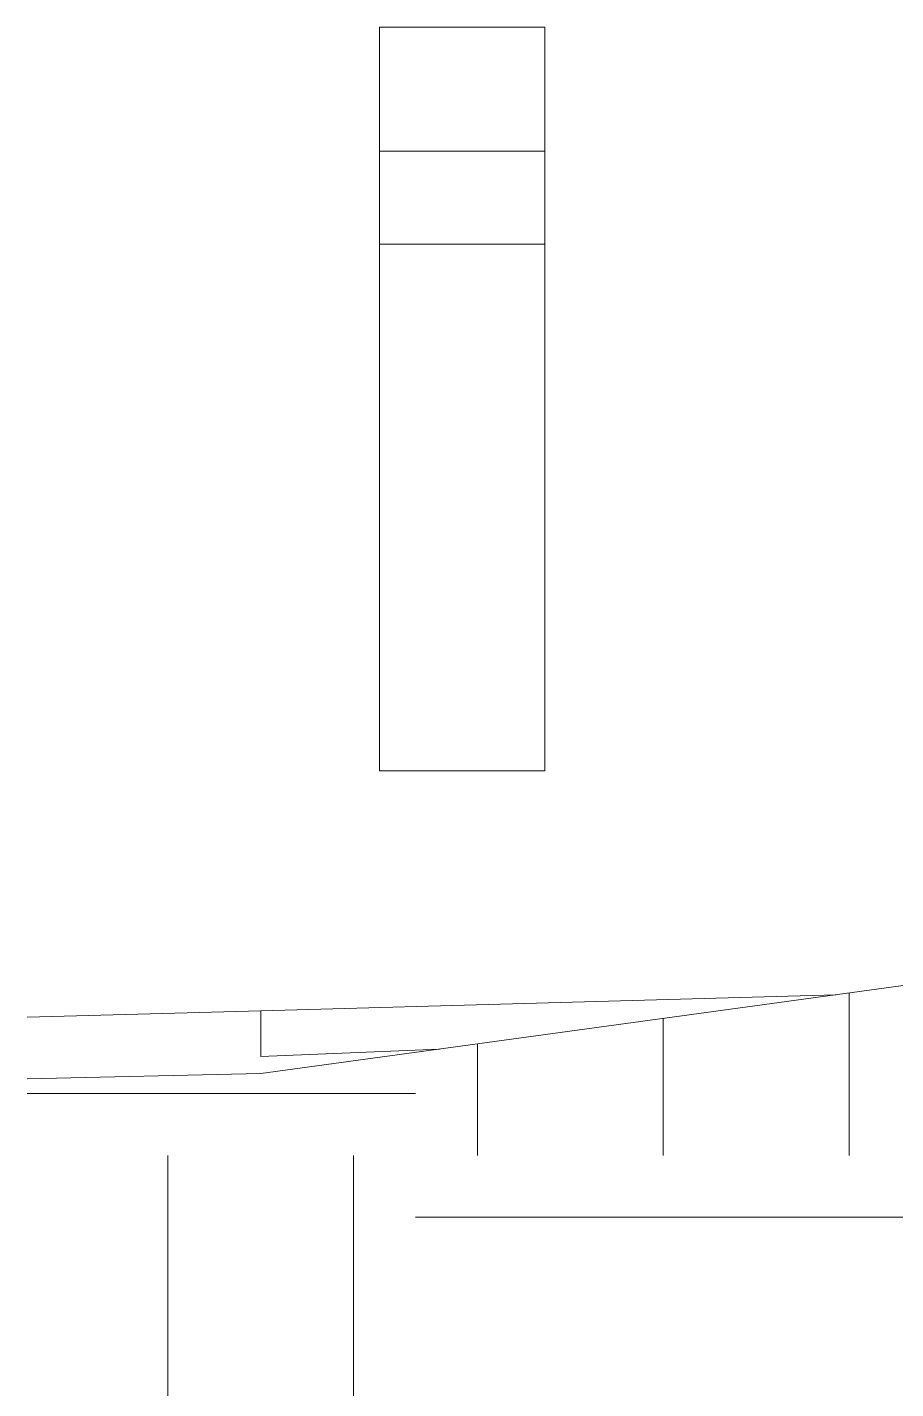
# Model space of a CAD drawing. Header units: inches. Extents: x -4168 to 1483, y -300 to 637.
# Drawn here: x -1215.6 to -1173.5, y -59.6 to 6.3 of the extents above; entities that cross this region are included whole.
import ezdxf

# ---------------------------------------------------------------- set-up
doc = ezdxf.new("R2010")
doc.units = ezdxf.units.IN
doc.header["$MEASUREMENT"] = 0
for name, color, linetype, lineweight in [('0-5', 10, 'Continuous', 5), ('C-TOPO', 7, 'Continuous', 9), ('C-TOPO-1', 55, 'Continuous', 9), ('C-TOPO-2', 45, 'Continuous', 9), ('E-LITE-EQPM-1', 55, 'Continuous', 9)]:
    doc.layers.add(name, color=color, linetype=linetype, lineweight=lineweight)
pattern_1 = [(0, (-10964.796, 146.633), (24, 24), [24, -24]), (0, (-10964.796, 155.633), (24, 24), [24, -24]), (0, (-10964.796, 164.633), (24, 24), [24, -24]), (90, (-10961.796, 167.633), (-24, 24), [24, -24]), (90, (-10952.796, 167.633), (-24, 24), [24, -24]), (90, (-10943.796, 167.633), (-24, 24), [24, -24])]

# ---------------------------------------------------------------- blocks, each defined once
blk = doc.blocks.new('CTR  - Topography_rvt-2-BUILDING SECTION - EAST_WEST AT RAMP - LOOKING SOUTH')
at = {"layer": 'C-TOPO-2'}
h = blk.add_hatch(dxfattribs=at)
h.set_pattern_fill('FP_27', color=256, style=0, pattern_type=2)
h.set_pattern_definition(pattern_1)
h.paths.add_polyline_path([(-12268.834, -238.736), (-12090.189, -238.736), (-12090.189, -182), (-12097.189, -182), (-12097.189, -180), (-12105.689, -180), (-12105.689, -168), (-12101.101, -161.447), (-12095.131, -158), (-12090.189, -158), (-12090.189, -22.218), (-12110.747, -23.268), (-12126.634, -24.93), (-12268.834, -44.382), (-12268.834, -143.014)], flags=0)
h.paths.add_polyline_path([(-12100.939, -177.087), (-12100.049, -177.087), (-12099.247, -176.701), (-12098.692, -176.005), (-12098.494, -175.137), (-12098.692, -174.27), (-12099.247, -173.574), (-12100.049, -173.188), (-12100.939, -173.188), (-12101.741, -173.574), (-12102.296, -174.27), (-12102.494, -175.137), (-12102.296, -176.005), (-12101.741, -176.701), (-12101.101, -177.009)], flags=0)
h.paths.add_polyline_path([(-12211.544, -53.699), (-12211.753, -53.65), (-12211.923, -53.539), (-12212.128, -53.274), (-12212.266, -52.919), (-12212.517, -51.418), (-12212.457, -51.067), (-12212.307, -50.801), (-12212.123, -50.67), (-12211.878, -50.662), (-12211.632, -50.801), (-12211.408, -51.102), (-12211.277, -51.46), (-12211.031, -52.886), (-12211.091, -53.274), (-12211.219, -53.521), (-12211.432, -53.677), (-12211.521, -53.694)], flags=0)
h = blk.add_hatch(dxfattribs=at)
h.set_pattern_fill('FP_27', color=256, style=0, pattern_type=2)
h.set_pattern_definition(pattern_1)
h.paths.add_polyline_path([(-12268.834, -238.736), (-12268.834, -44.382), (-12280.143, -44.632), (-12280.143, -238.736)], flags=0)
at = {"layer": 'C-TOPO'}
for p in [(-12126.634, -24.93), (-12280.143, -44.632)]:
    blk.add_line(p, (-12268.834, -44.382), dxfattribs=at)
at = {"layer": 'C-TOPO-1'}
for p, q in [((-12126.634, -24.93), (-12268.834, -44.382)), ((-12268.834, -41.342), (-12240.965, -40.57)), ((-12280.143, -41.655), (-12268.834, -41.342)), ((-12268.834, -41.342), (-12268.834, -43.556)), ((-12268.834, -41.342), (-12268.834, -43.556)), ((-12268.834, -43.556), (-12260.173, -43.197)), ((-12268.834, -43.556), (-12260.173, -43.197)), ((-12280.143, -44.632), (-12268.834, -44.382))]:
    blk.add_line(p, q, dxfattribs=at)
blk = doc.blocks.new('Pathway_Cooper_McGraw-Edison _BSC-BRC_Round - Pathway_Cooper_McGraw-Edison _BSC-BRC_Round-2028611-BUILDING SECTION - EAST_WEST AT RAMP - LOOKING SOUTH')
at = {"layer": 'E-LITE-EQPM-1'}
for p, q in [((-12263.076, 6.281), (-12263.076, 0.281)), ((-12263.076, 6.281), (-12259.076, 6.281)), ((-12259.076, 6.281), (-12255.076, 6.281)), ((-12255.076, 0.281), (-12255.076, 6.281)), ((-12259.076, 0.281), (-12263.076, 0.281)), ((-12263.076, 0.281), (-12263.076, -4.219)), ((-12263.076, 0.281), (-12259.076, 0.281)), ((-12255.076, 0.281), (-12259.076, 0.281)), ((-12259.076, 0.281), (-12255.076, 0.281)), ((-12255.076, -4.219), (-12255.076, 0.281)), ((-12259.076, -4.219), (-12263.076, -4.219)), ((-12263.076, -4.219), (-12263.076, -29.719)), ((-12263.076, -4.219), (-12259.076, -4.219)), ((-12255.076, -4.219), (-12259.076, -4.219)), ((-12259.076, -4.219), (-12255.076, -4.219)), ((-12255.076, -29.719), (-12255.076, -4.219)), ((-12259.076, -29.719), (-12263.076, -29.719)), ((-12255.076, -29.719), (-12259.076, -29.719))]:
    blk.add_line(p, q, dxfattribs=at)

msp = doc.modelspace()

# ---------------------------------------------------------------- block references
at = {"layer": '0-5'}
msp.add_blockref('CTR  - Topography_rvt-2-BUILDING SECTION - EAST_WEST AT RAMP - LOOKING SOUTH', (11064.5668, 0), dxfattribs=at)
at = {"layer": 'E-LITE-EQPM-1'}
msp.add_blockref('Pathway_Cooper_McGraw-Edison _BSC-BRC_Round - Pathway_Cooper_McGraw-Edison _BSC-BRC_Round-2028611-BUILDING SECTION - EAST_WEST AT RAMP - LOOKING SOUTH', (11064.5668, 0), dxfattribs=at)

doc.saveas('drawing.dxf')
